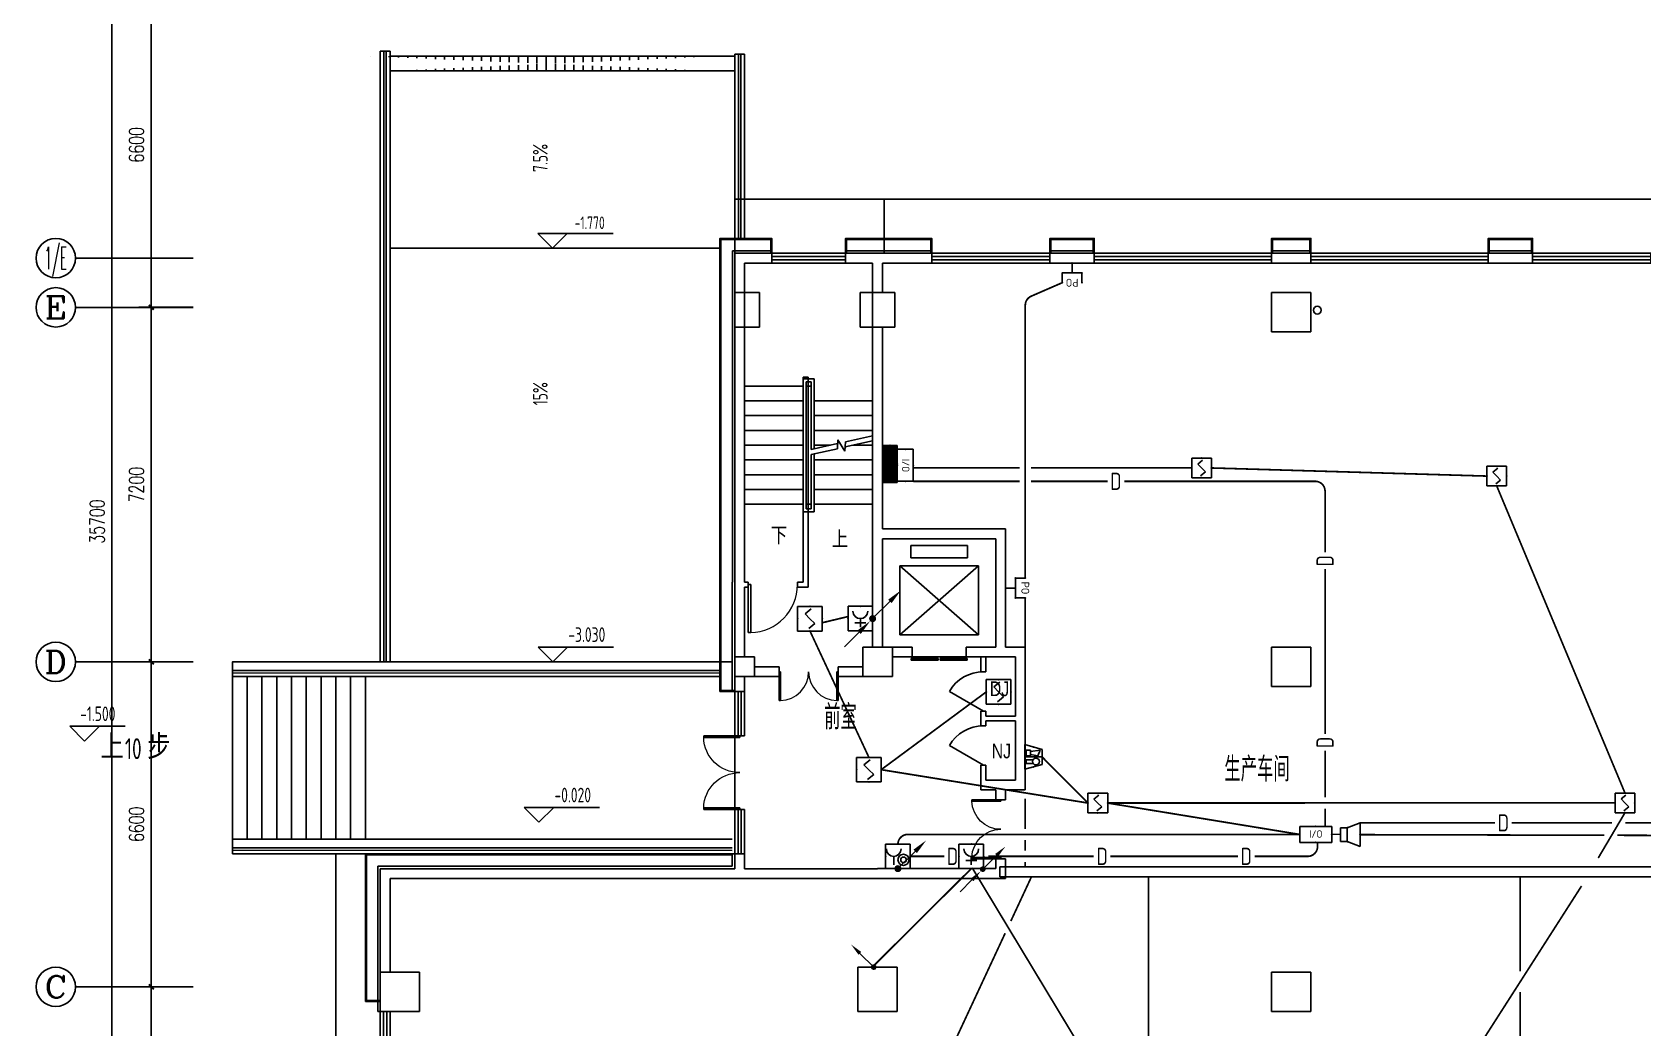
# Model space of a CAD drawing. Extents: x 2166032 to 5302137, y 581493 to 2416206.
# Drawn here: x 2560823 to 2593527, y 1201828 to 1222047 of the extents above; entities that cross this region are included whole.
import ezdxf
from ezdxf.enums import TextEntityAlignment as Align

# ---------------------------------------------------------------- set-up
doc = ezdxf.new("R2010")
doc.units = 0
doc.header["$LTSCALE"] = 1000
doc.header["$MEASUREMENT"] = 0
doc.linetypes.add('CENTER2', pattern=[1.14, 0.75, -0.13, 0.13, -0.13])
for name, color, linetype in [('3T_GLASS', 5, 'Continuous'), ('3T_WOOD', 21, 'Continuous'), ('AXIS', 3, 'Continuous'), ('AXIS_TEXT', 7, 'Continuous'), ('CABLETRAY', 4, 'Continuous'), ('COLUMN', 2, 'Continuous'), ('DIM_ELEV', 3, 'Continuous'), ('DIM_SYMB', 3, 'Continuous'), ('EQUIP-消防', 3, 'Continuous'), ('EQUIP-箱柜', 3, 'Continuous'), ('EQUIP-通讯', 3, 'Continuous'), ('LWIRE', 4, 'Continuous'), ('PUB_TEXT', 7, 'Continuous'), ('SIG_TEXT', 7, 'Continuous'), ('STAIR', 8, 'Continuous'), ('SURFACE', 8, 'Continuous'), ('TEL_TEXT', 7, 'Continuous'), ('WALL', 8, 'Continuous'), ('WINDOW', 8, 'Continuous'), ('WIRE-动力', 2, 'Continuous'), ('WIRE-消防', 4, 'Continuous'), ('WIRE-电源', 10, 'Continuous'), ('WIRE-电话', 4, 'CENTER2'), ('WIRE-网络', 6, 'Continuous'), ('屋面', 151, 'Continuous'), ('消防', 7, 'Continuous'), ('石材幕墙', 8, 'Continuous')]:
    doc.layers.add(name, color=color, linetype=linetype)
doc.styles.add('_HZTXT', font='！tssdeng.shx', dxfattribs={"width": 0.8, "bigfont": '！tssdchn.shx'})
doc.styles.add('_TCH_AXIS', font='complex_.ttf')
doc.styles.add('_TCH_DIM', font='tssdeng.shx', dxfattribs={"bigfont": 'tssdchn.shx'})
doc.styles.add('_TCH_LABEL', font='!tssdeng.shx', dxfattribs={"bigfont": '!tssdchn.shx'})
doc.styles.add('_TEL_DIM', font='@tssdeng.shx', dxfattribs={"width": 0.8, "height": 3.5, "bigfont": '!tssdchn.shx'})
doc.styles.add('COMPLEX', font='complex_.ttf')
doc.styles.add('DIM_FONT', font='simplex_.ttf', dxfattribs={"width": 0.7})
doc.styles.get("Standard").update_dxf_attribs({"font": 'tssdeng.shx', "bigfont": 'tssdchn.shx'})
doc.styles.add('TSSD_REIN', font='tssdeng.shx', dxfattribs={"width": 0.7, "bigfont": 'tssdchn.shx'})
doc.dimstyles.new('DIMN', dxfattribs={"dimtxt": 300, "dimasz": 100, "dimexe": 250, "dimexo": 300, "dimgap": 150, "dimtad": 1, "dimdec": 0, "dimzin": 0, "dimdsep": 46, "dimtxsty": 'DIM_FONT', "dimblk": 'ARCHTICK', "dimcen": 0.09, "dimclrt": 7, "dimazin": 2, "dimtfac": 1, "dimtdec": 0, "dimtix": 1, "dimtmove": 2, "dimatfit": 3, "dimldrblk": 'ARCHTICK', "dimfxl": 1, "dimtolj": 1, "dimtzin": 0, "dimarcsym": 0})

# ---------------------------------------------------------------- blocks, each defined once
blk = doc.blocks.new('$equip$00001700')
for p, q in [((-0.5, 0.5), (-0.5, -0.5)), ((0.5, 0.5), (-0.5, 0.5)), ((-0.2, 0.2), (0.05, 0.4)), ((0, 0), (-0.2, 0.2)), ((0, 0), (0.2, -0.2)), ((0.5, -0.5), (0.5, 0.5)), ((-0.5, -0.5), (0.5, -0.5)), ((0.2, -0.2), (-0.05, -0.4))]:
    blk.add_line(p, q)
for p in [(-0.5, 0), (0, 0.5), (0.5, 0), (0, -0.5)]:
    blk.add_point(p)
at = {"flags": 1}
for tag, height, p in [('A', 0.00002, (0, 0)), ('B', 0.4, (0.75, -0.204))]:
    blk.add_attdef(tag, text='', height=height, dxfattribs=at).set_placement(p, align=Align.MIDDLE_CENTER)
blk = doc.blocks.new('$equip$00001711')
for p, q in [((-0.5, 1), (-0.5, 0)), ((0.5, 1), (-0.5, 1)), ((0.5, 0), (0.5, 1)), ((-0.5, 0), (0.5, 0)), ((-0.169, 0.5), (-0.169, 0.15))]:
    blk.add_line(p, q)
for radius in [0.226, 0.113]:
    blk.add_circle((0.227, 0.36), radius)
blk.add_arc((-0.169, 0.8), 0.3, 180, 0)
for p in [(0, 1), (-0.5, 0.5), (0, 0), (0.5, 0.5)]:
    blk.add_point(p)
at = {"flags": 1}
for tag, height, p in [('A', 0.00002, (0, 0)), ('B', 0.4, (0.759, 0.309))]:
    blk.add_attdef(tag, text='', height=height, dxfattribs=at).set_placement(p, align=Align.MIDDLE_CENTER)
blk = doc.blocks.new('$equip$00001712')
for p, q in [((-0.5, 1), (-0.5, 0)), ((0.5, 1), (-0.5, 1)), ((0.5, 0), (0.5, 1)), ((-0.5, 0), (0.5, 0)), ((-0.219, 0.331), (0.222, 0.331)), ((0, 0.5), (0, 0.15))]:
    blk.add_line(p, q)
blk.add_arc((0, 0.8), 0.3, 180, 0)
for p in [(0, 1), (-0.5, 0.5), (0, 0), (0.5, 0.5)]:
    blk.add_point(p)
at = {"flags": 1}
for tag, height, p in [('A', 0.00002, (0, 0)), ('B', 0.4, (0.726, 0.302))]:
    blk.add_attdef(tag, text='', height=height, dxfattribs=at).set_placement(p, align=Align.MIDDLE_CENTER)
blk = doc.blocks.new('$TelecSys$00000081')
for p, q in [((0.104, 0.104), (0.104, 0.104)), ((-1.15, -1.15), (-0.55, -0.55)), ((-0.104, -0.104), (-0.104, -0.104))]:
    blk.add_line(p, q)
at = {"const_width": 0.142}
blk.add_lwpolyline([(0.071, 0, 1), (-0.071, 0, 1)], format="xyb", close=True, dxfattribs=at)
blk.add_solid([(-0.62, -0.48), (-0.48, -0.62), (-0.1, -0.1)])
at = {"width": 0.8, "flags": 9}
blk.add_attdef('A', (0, 0), '', height=0.00002, rotation=180, dxfattribs=at)
blk = doc.blocks.new('$TelecSys$00000079')
for p, q in [((0.7, 0.7), (0, 0)), ((0.104, 0.104), (0.104, 0.104)), ((-0.104, -0.104), (-0.104, -0.104))]:
    blk.add_line(p, q)
at = {"const_width": 0.142}
blk.add_lwpolyline([(-0.071, 0, 1), (0.071, 0, 1)], format="xyb", close=True, dxfattribs=at)
blk.add_solid([(0.63, 0.77), (0.77, 0.63), (1.15, 1.15)])
at = {"width": 0.8, "flags": 9}
blk.add_attdef('A', (0, 0), '', height=0.00002, dxfattribs=at)
blk = doc.blocks.new('$equip$00001943')
for p, q in [((-0.3, 0.35), (-0.5, -0.35)), ((0.3, 0.35), (-0.3, 0.35)), ((-0.22, -0.124), (-0.27, 0.276)), ((-0.27, 0.276), (-0.05, 0.176)), ((-0.05, 0.176), (-0.1, -0.124)), ((0, 0.35), (0, -0.35)), ((0.5, -0.35), (0.3, 0.35)), ((-0.5, -0.35), (0.5, -0.35)), ((-0.27, -0.124), (-0.27, -0.294)), ((-0.05, -0.124), (-0.27, -0.124)), ((-0.27, -0.294), (-0.05, -0.294)), ((-0.05, -0.294), (-0.05, -0.124)), ((0.112, -0.298), (0.112, -0.013)), ((0.262, -0.298), (0.112, -0.298)), ((0.262, -0.013), (0.262, -0.298))]:
    blk.add_line(p, q)
blk.add_circle((0.187, 0.102), 0.139)
for p in [(-0.4, 0), (0, 0.35), (0, -0.35), (0.404, -0.012)]:
    blk.add_point(p)
at = {"layer": 'TEL_TEXT', "style": '_TEL_DIM', "flags": 1}
blk.add_attdef('A', text='', height=0.00002, dxfattribs=at).set_placement((0, 0), align=Align.MIDDLE_CENTER)
blk = doc.blocks.new('*X38')
at = {"color": 0}
for p, q in [((-250, 33), (-83, 200)), ((-250, 68), (-118, 200)), ((-250, 104), (-154, 200)), ((-250, 139), (-189, 200)), ((-250, 174), (-224, 200)), ((-247, 0), (-47, 200)), ((-212, 0), (-12, 200)), ((-177, 0), (23, 200)), ((-141, 0), (59, 200)), ((-106, 0), (94, 200)), ((-71, 0), (129, 200)), ((-35, 0), (165, 200)), ((0, 0), (200, 200)), ((35, 0), (235, 200)), ((71, 0), (250, 179)), ((106, 0), (250, 144)), ((141, 0), (250, 109)), ((177, 0), (250, 73)), ((212, 0), (250, 38)), ((247, 0), (250, 3))]:
    blk.add_line(p, q, dxfattribs=at)
blk = doc.blocks.new('$equip$00001421')
for p, q in [((0.75, 0.6), (-0.75, 0.6)), ((-0.75, 0.6), (-0.75, 0)), ((-0.75, 0), (0.75, 0)), ((0.75, 0), (0.75, 0.6))]:
    blk.add_line(p, q)
at = {"const_width": 0.6}
blk.add_lwpolyline([(-0.75, 0.3), (0.75, 0.3)], dxfattribs=at)
for p in [(-0.75, 0.3), (0, 0.6), (0, 0), (0.75, 0.3)]:
    blk.add_point(p)
at = {"xscale": 0.00300000000061118, "yscale": 0.00300000000061118, "zscale": 0.003}
blk.add_blockref('*X38', (0, 0), dxfattribs=at)
at = {"style": '_TCH_LABEL', "flags": 9}
blk.add_attdef('A', (0, 0), '', height=0.00002, dxfattribs=at)
blk = doc.blocks.new('$equip$00001926')
for p, q in [((0.65, 0.65), (-0.65, 0.65)), ((-0.65, 0.65), (-0.65, 0)), ((-0.65, 0), (0.65, 0)), ((0.65, 0), (0.65, 0.65))]:
    blk.add_line(p, q)
for p in [(-0.65, 0.325), (0, 0.65), (0, 0), (0.65, 0.325)]:
    blk.add_point(p)
at = {"color": 7, "style": '_TEL_DIM'}
blk.add_attdef('$TEXT$', text='', height=0.3, dxfattribs=at).set_placement((0.006, 0.343), align=Align.MIDDLE_CENTER)
at = {"color": 7, "style": '_TEL_DIM', "flags": 1}
blk.add_attdef('A', text='', height=0.00002, dxfattribs=at).set_placement((0, 0), align=Align.MIDDLE_CENTER)
blk = doc.blocks.new('$equip$00001366')
for p, q in [((0, 0.35), (0, -0.35)), ((0, 0.35), (0.35, 0.35)), ((0.35, 0.35), (1, 0.6)), ((0.35, 0.35), (0.35, -0.35)), ((1, 0.6), (1, -0.6)), ((0.35, -0.35), (0, -0.35)), ((1, -0.6), (0.35, -0.35))]:
    blk.add_line(p, q)
for p in [(0, 0), (0.35, 0.35), (1, 0), (0.35, -0.35)]:
    blk.add_point(p)
at = {"flags": 9}
blk.add_attdef('A', (0, 0), '', height=0.00002, dxfattribs=at)
blk = doc.blocks.new('$equip$00001847')
for p, q in [((-0.5, 0.499), (-0.5, 0.999)), ((0.5, 0.999), (0.5, 0.499)), ((0.5, 0.499), (-0.5, 0.499)), ((0, 0.5), (0, 0))]:
    blk.add_line(p, q)
for p in [(-0.5, 0.999), (0.5, 0.999), (-0.5, 0.499), (0, 0), (0.5, 0.499)]:
    blk.add_point(p)
at = {"color": 7, "style": '_TEL_DIM'}
blk.add_attdef('$TEXT$', text='', height=0.4, dxfattribs=at).set_placement((0, 0.999), align=Align.MIDDLE_CENTER)
at = {"color": 7, "style": '_TEL_DIM', "flags": 1}
blk.add_attdef('A', text='', height=0.00002, dxfattribs=at).set_placement((0, 0), align=Align.MIDDLE_CENTER)
blk = doc.blocks.new('_ArchTick')
at = {"color": 0, "linetype": 'ByBlock', "const_width": 0.4}
blk.add_lwpolyline([(-0.5, -0.5), (0.5, 0.5)], dxfattribs=at)
blk = doc.blocks.new('*D2759')
at = {"layer": 'AXIS', "color": 0, "lineweight": -2}
for p, q in [((2564089, 1202660), (2562991, 1202660)), ((2563241, 1194360), (2563241, 1202660)), ((2564089, 1194360), (2562991, 1194360))]:
    blk.add_line(p, q, dxfattribs=at)
at = {"layer": 'Defpoints', "color": 0}
for p in [(2563241, 1202660), (2564389, 1202660), (2564389, 1194360)]:
    blk.add_point(p, dxfattribs=at)
at = {"layer": 'AXIS', "color": 0, "lineweight": -2, "xscale": 100, "yscale": 100, "zscale": 100}
for p, rotation in [((2563241, 1202660), 90), ((2563241, 1194360), 270)]:
    blk.add_blockref('_ArchTick', p, dxfattribs=dict(at, rotation=rotation))
at = {"layer": 'AXIS', "color": 7, "insert": (2562940, 1198510), "char_height": 300, "attachment_point": 5, "rotation": 90, "style": 'DIM_FONT'}
blk.add_mtext('\\A1;8300', dxfattribs=at)
blk = doc.blocks.new('*D2760')
at = {"layer": 'AXIS', "color": 0, "lineweight": -2}
for p, q in [((2564089, 1209260), (2562991, 1209260)), ((2563241, 1202660), (2563241, 1209260)), ((2564089, 1202660), (2562991, 1202660))]:
    blk.add_line(p, q, dxfattribs=at)
at = {"layer": 'Defpoints', "color": 0}
for p in [(2563241, 1209260), (2564389, 1209260), (2564389, 1202660)]:
    blk.add_point(p, dxfattribs=at)
at = {"layer": 'AXIS', "color": 0, "lineweight": -2, "xscale": 100, "yscale": 100, "zscale": 100}
for p, rotation in [((2563241, 1209260), 90), ((2563241, 1202660), 270)]:
    blk.add_blockref('_ArchTick', p, dxfattribs=dict(at, rotation=rotation))
at = {"layer": 'AXIS', "color": 7, "insert": (2562940, 1205960), "char_height": 300, "attachment_point": 5, "rotation": 90, "style": 'DIM_FONT'}
blk.add_mtext('\\A1;6600', dxfattribs=at)
blk = doc.blocks.new('*D2761')
at = {"layer": 'AXIS', "color": 0, "lineweight": -2}
for p, q in [((2564089, 1216460), (2562991, 1216460)), ((2563241, 1209260), (2563241, 1216460)), ((2564089, 1209260), (2562991, 1209260))]:
    blk.add_line(p, q, dxfattribs=at)
at = {"layer": 'Defpoints', "color": 0}
for p in [(2563241, 1216460), (2564389, 1216460), (2564389, 1209260)]:
    blk.add_point(p, dxfattribs=at)
at = {"layer": 'AXIS', "color": 0, "lineweight": -2, "xscale": 100, "yscale": 100, "zscale": 100}
for p, rotation in [((2563241, 1216460), 90), ((2563241, 1209260), 270)]:
    blk.add_blockref('_ArchTick', p, dxfattribs=dict(at, rotation=rotation))
at = {"layer": 'AXIS', "color": 7, "insert": (2562940, 1212860), "char_height": 300, "attachment_point": 5, "rotation": 90, "style": 'DIM_FONT'}
blk.add_mtext('\\A1;7200', dxfattribs=at)
blk = doc.blocks.new('*D2762')
at = {"layer": 'AXIS', "color": 0, "lineweight": -2}
for p, q in [((2564089, 1223060), (2562991, 1223060)), ((2563241, 1216460), (2563241, 1223060)), ((2564089, 1216460), (2562991, 1216460))]:
    blk.add_line(p, q, dxfattribs=at)
at = {"layer": 'Defpoints', "color": 0}
for p in [(2563241, 1223060), (2564389, 1223060), (2564389, 1216460)]:
    blk.add_point(p, dxfattribs=at)
at = {"layer": 'AXIS', "color": 0, "lineweight": -2, "xscale": 100, "yscale": 100, "zscale": 100}
for p, rotation in [((2563241, 1223060), 90), ((2563241, 1216460), 270)]:
    blk.add_blockref('_ArchTick', p, dxfattribs=dict(at, rotation=rotation))
at = {"layer": 'AXIS', "color": 7, "insert": (2562940, 1219760), "char_height": 300, "attachment_point": 5, "rotation": 90, "style": 'DIM_FONT'}
blk.add_mtext('\\A1;6600', dxfattribs=at)
blk = doc.blocks.new('*D2765')
at = {"layer": 'AXIS', "color": 0, "lineweight": -2}
for p, q in [((2563789, 1229959), (2562191, 1229959)), ((2562441, 1194260), (2562441, 1229959)), ((2563789, 1194260), (2562191, 1194260))]:
    blk.add_line(p, q, dxfattribs=at)
at = {"layer": 'Defpoints', "color": 0}
for p in [(2562441, 1229959), (2564089, 1229959), (2564089, 1194260)]:
    blk.add_point(p, dxfattribs=at)
at = {"layer": 'AXIS', "color": 0, "lineweight": -2, "xscale": 100, "yscale": 100, "zscale": 100}
for p, rotation in [((2562441, 1229959), 90), ((2562441, 1194260), 270)]:
    blk.add_blockref('_ArchTick', p, dxfattribs=dict(at, rotation=rotation))
at = {"layer": 'AXIS', "color": 7, "insert": (2562140, 1212109), "char_height": 300, "attachment_point": 5, "rotation": 90, "style": 'DIM_FONT'}
blk.add_mtext('\\A1;35700', dxfattribs=at)
blk = doc.blocks.new('$TCHSYS$LDOR22D')
for p, q in [((-0.517, 0.833), (-0.017, 0.833)), ((-0.517, 0.833), (-0.517, 0.667)), ((-0.517, 0.667), (-0.017, 0.667)), ((-0.017, 0.833), (-0.017, 0.667)), ((0.017, 0.833), (0.017, 0.667)), ((0.017, 0.833), (0.517, 0.833)), ((0.017, 0.667), (0.517, 0.667)), ((0.517, 0.833), (0.517, 0.667)), ((-0.5, 0.5), (0.5, 0.5))]:
    blk.add_line(p, q)
blk = doc.blocks.new('$DorLib2D$00000001')
for p, q in [((0.45, 0.975), (0.5, 0.975)), ((0.45, 0), (0.45, 0.975)), ((0.5, 0), (0.5, 0.975)), ((0.5, 0), (0.45, 0))]:
    blk.add_line(p, q)
at = {"lineweight": 13}
blk.add_arc((0.475, 0), 0.975, 91.4693, 180, dxfattribs=at)
blk = doc.blocks.new('$TCHSYS$WIN2D')
for p, q in [((-0.5, 0.5), (0.5, 0.5)), ((-0.5, 0.5), (-0.5, -0.5)), ((0.5, 0.5), (0.5, -0.5)), ((0.5, 0.1667), (-0.5, 0.1667)), ((0.5, -0.1667), (-0.5, -0.1667)), ((-0.5, -0.5), (0.5, -0.5))]:
    blk.add_line(p, q)
blk = doc.blocks.new('$DorLib2D$00000002')
for p, q in [((-0.5, 0), (-0.5, 0.4875)), ((-0.475, 0.4875), (-0.5, 0.4875)), ((-0.475, 0), (-0.475, 0.4875)), ((0.475, 0), (0.475, 0.4875)), ((0.475, 0.4875), (0.5, 0.4875)), ((0.5, 0), (0.5, 0.4875)), ((-0.5, 0), (-0.475, 0)), ((0.5, 0), (0.475, 0))]:
    blk.add_line(p, q)
at = {"lineweight": 13}
for centre, start, end in [((-0.4875, 0), 0, 88.53072), ((0.4875, 0), 91.46928, 180)]:
    blk.add_arc(centre, 0.4875, start, end, dxfattribs=at)
blk = doc.blocks.new('_AXISO')
blk.add_circle((0, 0), 0.5)
at = {"layer": 'AXIS_TEXT', "style": 'COMPLEX', "width": 1.171875}
blk.add_attdef('A', text='', height=0.56, dxfattribs=at).set_placement((-0.25, -0.28), (0.25, -0.28), align=Align.FIT)
blk = doc.blocks.new('$DorLib2D$00000214')
at = {"color": 0}
blk.add_line((0.5, 0), (0, 0.866), dxfattribs=at)
blk.add_arc((0.5, 0), 1, 120, 180, dxfattribs=at)

msp = doc.modelspace()

# ---------------------------------------------------------------- hatches: boundary and pattern name
at = {"layer": '消防'}
h = msp.add_hatch(dxfattribs=at)
h.set_pattern_fill('ACAD_ISO02W100', color=8, scale=500, angle=-90, style=0)
h.set_pattern_definition([(270, (2504885.57, 2050177.08), (187.5, -3e-14), [450, -112.5])])
edge = h.paths.add_edge_path()
edge.add_line((2574690.3, 1221259.6), (2568090.3, 1221259.6))
edge.add_line((2574690.3, 1221559.6), (2567690.3, 1221559.6))

# ---------------------------------------------------------------- linework, layer by layer
for points in [[(2567888.9, 1209259.6), (2567888.9, 1221659.6), (2568088.9, 1221659.6)], [(2568088.9, 1209259.6), (2568088.9, 1221659.6)], [(2575088.9, 1217859.6), (2575088.9, 1221603.3)], [(2575288.9, 1221603.3), (2575088.9, 1221603.3)], [(2575288.9, 1217859.6), (2575288.9, 1221603.3)]]:
    msp.add_lwpolyline(points)
msp.add_circle((2604640.5, 1020101.3), 438608.5)
at = {"layer": '3T_GLASS'}
for points in [[(2567963.9, 1221659.6), (2567963.9, 1209259.6)], [(2568013.9, 1221659.6), (2568013.9, 1209259.6)], [(2575163.9, 1221603.3), (2575163.9, 1217859.6)], [(2575213.9, 1221603.3), (2575213.9, 1217859.6)], [(2564888.9, 1209084.6), (2574788.9, 1209081.3)], [(2564888.9, 1209034.6), (2574788.9, 1209031.3)], [(2564888.9, 1205484.6), (2575038.9, 1205481.1)], [(2564888.9, 1205434.6), (2575038.9, 1205431.1)]]:
    msp.add_lwpolyline(points, dxfattribs=at)
at = {"layer": '3T_WOOD'}
msp.add_line((2566988.9, 1205359.6), (2566988.9, 1194259.6), dxfattribs=at)
msp.add_lwpolyline([(2610238.9, 1218659.6), (2575288.9, 1218659.6)], dxfattribs=at)
at = {"layer": 'AXIS'}
for p, q in [((2564089.2, 1217459.6), (2561701.6, 1217459.6)), ((2564089.2, 1216459.6), (2561701.6, 1216459.6)), ((2564089.2, 1209259.6), (2561701.6, 1209259.6)), ((2564089.2, 1202659.6), (2561701.6, 1202659.6))]:
    msp.add_line(p, q, dxfattribs=at)
at = {"layer": 'CABLETRAY'}
for p, q in [((2580469.2, 1204895.3), (2580469.2, 1205095.3)), ((2580469.2, 1205095.3), (2617874.4, 1205095.3)), ((2617874.4, 1204895.3), (2580469.2, 1204895.3))]:
    msp.add_line(p, q, dxfattribs=at)
at = {"layer": 'COLUMN'}
for p, q in [((2575588.9, 1216759.6), (2575088.9, 1216759.6)), ((2575088.9, 1216759.6), (2575088.9, 1216059.6)), ((2575588.9, 1216059.6), (2575588.9, 1216759.6)), ((2578337.3, 1216759.6), (2577637.3, 1216759.6)), ((2577637.3, 1216759.6), (2577637.3, 1216059.6)), ((2578337.3, 1216059.6), (2578337.3, 1216759.6)), ((2586787.3, 1216759.6), (2585987.3, 1216759.6)), ((2585987.3, 1216759.6), (2585987.3, 1215959.6)), ((2586787.3, 1215959.6), (2586787.3, 1216759.6)), ((2575088.9, 1216059.6), (2575588.9, 1216059.6)), ((2577637.3, 1216059.6), (2578337.3, 1216059.6)), ((2585987.3, 1215959.6), (2586787.3, 1215959.6)), ((2578288.9, 1209559.6), (2577688.9, 1209559.6)), ((2577688.9, 1209559.6), (2577688.9, 1208959.6)), ((2578288.9, 1208959.6), (2578288.9, 1209559.6)), ((2586788.9, 1209559.6), (2585988.9, 1209559.6)), ((2585988.9, 1209559.6), (2585988.9, 1208759.6)), ((2586788.9, 1208759.6), (2586788.9, 1209559.6)), ((2575488.9, 1209359.6), (2575088.9, 1209359.6)), ((2575088.9, 1209359.6), (2575088.9, 1208959.6)), ((2575488.9, 1208959.6), (2575488.9, 1209359.6)), ((2575088.9, 1208959.6), (2575488.9, 1208959.6)), ((2577688.9, 1208959.6), (2578288.9, 1208959.6)), ((2585988.9, 1208759.6), (2586788.9, 1208759.6)), ((2568688.9, 1202959.6), (2567888.9, 1202959.6)), ((2567888.9, 1202959.6), (2567888.9, 1202159.6)), ((2568688.9, 1202159.6), (2568688.9, 1202959.6)), ((2578388.9, 1203059.6), (2577588.9, 1203059.6)), ((2577588.9, 1203059.6), (2577588.9, 1202159.6)), ((2578388.9, 1202159.6), (2578388.9, 1203059.6)), ((2586788.9, 1202959.6), (2585988.9, 1202959.6)), ((2585988.9, 1202959.6), (2585988.9, 1202159.6)), ((2586788.9, 1202159.6), (2586788.9, 1202959.6)), ((2567888.9, 1202159.6), (2568688.9, 1202159.6)), ((2577588.9, 1202159.6), (2578388.9, 1202159.6)), ((2585988.9, 1202159.6), (2586788.9, 1202159.6))]:
    msp.add_line(p, q, dxfattribs=at)
at = {"layer": 'DIM_ELEV'}
for p, q in [((2571388.9, 1217659.6), (2571088.9, 1217959.6)), ((2571088.9, 1217959.6), (2572622.2, 1217959.6)), ((2571388.9, 1217659.6), (2571688.9, 1217959.6)), ((2571393.9, 1209259.6), (2571093.9, 1209559.6)), ((2571093.9, 1209559.6), (2572627.3, 1209559.6)), ((2571393.9, 1209259.6), (2571693.9, 1209559.6)), ((2561886.3, 1207651.4), (2561586.3, 1207951.4)), ((2561586.3, 1207951.4), (2562707.9, 1207951.4)), ((2561886.3, 1207651.4), (2562186.3, 1207951.4)), ((2571112, 1206001.7), (2570812, 1206301.7)), ((2570812, 1206301.7), (2572345.4, 1206301.7)), ((2571112, 1206001.7), (2571412, 1206301.7))]:
    msp.add_line(p, q, dxfattribs=at)
at = {"layer": 'DIM_SYMB'}
for points in [[(2571388.9, 1221259.6, 0, 0, 0), (2571388.9, 1217959.6, 80, 0, 0), (2571388.9, 1217659.6, 0, 0, 0)], [(2571388.9, 1217659.6, 0, 0, 0), (2571388.9, 1209459.6, 80, 0, 0), (2571388.9, 1209159.6, 0, 0, 0)], [(2575963.9, 1212099.1, 0, 0, 0), (2575963.9, 1215817.6, 0, 0, 0), (2577213.9, 1215817.6, 0, 0, 0), (2577213.9, 1214484.8, 80, 0, 0), (2577213.9, 1214184.8, 0, 0, 0)], [(2577213.9, 1212022.8, 0, 0, 0), (2577213.9, 1212914.2, 80, 0, 0), (2577213.9, 1213214.2, 0, 0, 0)], [(2562510.5, 1207063.6, 0, 0, 0), (2565586.7, 1207063.6, 80, 0, 0), (2565886.7, 1207063.6, 0, 0, 0)], [(2574614.3, 1207065.6, 0, 0, 0), (2573531.7, 1207065.6, 80, 0, 0), (2573231.7, 1207065.6, 0, 0, 0)]]:
    msp.add_lwpolyline(points, format="xyseb", dxfattribs=at)
at = {"layer": 'STAIR', "color": 8}
msp.add_line((2568088.9, 1221259.6), (2575088.9, 1221259.6), dxfattribs=at)
at = {"layer": 'STAIR'}
for p, q in [((2568088.9, 1217659.6), (2574788.9, 1217659.6)), ((2577888.9, 1217359.6), (2575288.9, 1217359.6)), ((2575288.9, 1217359.6), (2575288.9, 1214859.6)), ((2577888.9, 1214559.6), (2577888.9, 1217359.6)), ((2576698.9, 1215009.6), (2576478.9, 1215009.6)), ((2576478.9, 1215009.6), (2576478.9, 1212309.6)), ((2576638.9, 1214949.6), (2576538.9, 1214949.6)), ((2576538.9, 1214949.6), (2576538.9, 1212369.6)), ((2576638.9, 1213570.2), (2576638.9, 1214949.6)), ((2576698.9, 1213583.7), (2576698.9, 1215009.6)), ((2575288.9, 1214859.6), (2575288.9, 1212459.6)), ((2576478.9, 1214859.6), (2575288.9, 1214859.6)), ((2575288.9, 1214859.6), (2576478.9, 1214859.6)), ((2576538.9, 1214859.6), (2576538.9, 1212459.6)), ((2576538.9, 1214859.6), (2576638.9, 1214859.6)), ((2576638.9, 1214859.6), (2576638.9, 1214559.6)), ((2576478.9, 1214559.6), (2575288.9, 1214559.6)), ((2576638.9, 1213570.2), (2576638.9, 1214559.6)), ((2576698.9, 1214559.6), (2577888.9, 1214559.6)), ((2576698.9, 1214559.6), (2577888.9, 1214559.6)), ((2577888.9, 1213851.6), (2577888.9, 1214559.6)), ((2576478.9, 1214259.6), (2575288.9, 1214259.6)), ((2576698.9, 1214259.6), (2577888.9, 1214259.6)), ((2576478.9, 1213959.6), (2575288.9, 1213959.6)), ((2576478.9, 1213659.6), (2575288.9, 1213659.6)), ((2576638.9, 1213570.2), (2577178.3, 1213691.6)), ((2576698.9, 1213959.6), (2577888.9, 1213959.6)), ((2576698.9, 1213659.6), (2577036.2, 1213659.6)), ((2577174.2, 1213588.2), (2577181.4, 1213766.5)), ((2577181.4, 1213766.5), (2577326.6, 1213540.1)), ((2577326.6, 1213540.1), (2577334.2, 1213726.7)), ((2577330, 1213623.3), (2577888.9, 1213749.1)), ((2577334.2, 1213726.7), (2577888.9, 1213851.6)), ((2577491.6, 1213659.6), (2577888.9, 1213659.6)), ((2577888.9, 1212459.6), (2577888.9, 1213749.1)), ((2576478.9, 1213359.6), (2575288.9, 1213359.6)), ((2576638.9, 1213467.7), (2577174.2, 1213588.2)), ((2576638.9, 1212459.6), (2576638.9, 1213467.7)), ((2576638.9, 1212369.6), (2576638.9, 1213467.7)), ((2576698.9, 1212309.6), (2576698.9, 1213481.2)), ((2576698.9, 1213359.6), (2577888.9, 1213359.6)), ((2576478.9, 1213059.6), (2575288.9, 1213059.6)), ((2576698.9, 1213059.6), (2577888.9, 1213059.6)), ((2576478.9, 1212759.6), (2575288.9, 1212759.6)), ((2576698.9, 1212759.6), (2577888.9, 1212759.6)), ((2576478.9, 1212459.6), (2575288.9, 1212459.6)), ((2576638.9, 1212459.6), (2576538.9, 1212459.6)), ((2576538.9, 1212369.6), (2576638.9, 1212369.6)), ((2576698.9, 1212459.6), (2577888.9, 1212459.6)), ((2576478.9, 1212309.6), (2576698.9, 1212309.6)), ((2578663.9, 1211374.4), (2578663.9, 1211624.4)), ((2578663.9, 1211624.4), (2579813.9, 1211624.4)), ((2579813.9, 1211374.4), (2578663.9, 1211374.4)), ((2579813.9, 1211624.4), (2579813.9, 1211374.4)), ((2578438.9, 1209809.6), (2578438.9, 1211209.6)), ((2578438.9, 1211209.6), (2580038.9, 1211209.6)), ((2580038.9, 1211209.6), (2578438.9, 1209809.6)), ((2580038.9, 1209809.6), (2578438.9, 1211209.6)), ((2580038.9, 1211209.6), (2580038.9, 1209809.6)), ((2580038.9, 1209809.6), (2578438.9, 1209809.6)), ((2574788.9, 1208959.6), (2564888.9, 1208959.6)), ((2564888.9, 1208959.6), (2564888.9, 1205359.6)), ((2565188.9, 1205659.6), (2565188.9, 1208959.6)), ((2565488.9, 1205659.6), (2565488.9, 1208959.6)), ((2565788.9, 1205659.6), (2565788.9, 1208959.6)), ((2566088.9, 1205659.6), (2566088.9, 1208959.6)), ((2566388.9, 1205659.6), (2566388.9, 1208959.6)), ((2566688.9, 1205659.6), (2566688.9, 1208959.6)), ((2566988.9, 1205659.6), (2566988.9, 1208959.6)), ((2567288.9, 1205659.6), (2567288.9, 1208959.6)), ((2567588.9, 1205659.6), (2567588.9, 1208959.6)), ((2564888.9, 1205659.6), (2575038.9, 1205659.6)), ((2564888.9, 1205359.6), (2575038.9, 1205359.6))]:
    msp.add_line(p, q, dxfattribs=at)
for points in [[(2575088.9, 1217559.6), (2575088.9, 1218659.6), (2578123.3, 1218659.6), (2578123.3, 1217559.6)], [(2564888.9, 1208959.6), (2564888.9, 1209259.6), (2575043.9, 1209259.6)]]:
    msp.add_lwpolyline(points, dxfattribs=at)
at = {"layer": 'SURFACE'}
for p, q in [((2575043.9, 1217609.6), (2575838.9, 1217609.6)), ((2575043.9, 1216559.6), (2575043.9, 1217609.6)), ((2575838.9, 1217609.6), (2575838.9, 1217559.6)), ((2577338.9, 1217609.6), (2577338.9, 1217559.6)), ((2577338.9, 1217609.6), (2577988.9, 1217609.6)), ((2577988.9, 1217609.6), (2577938.9, 1217609.6)), ((2577938.9, 1217609.6), (2577938.9, 1217609.6)), ((2577988.9, 1217609.6), (2579088.9, 1217609.6)), ((2579088.9, 1217609.6), (2579088.9, 1217559.6)), ((2581488.9, 1217609.6), (2581488.9, 1217559.6)), ((2581488.9, 1217609.6), (2582388.9, 1217609.6)), ((2582388.9, 1217609.6), (2582388.9, 1217559.6)), ((2585988.9, 1217609.6), (2585988.9, 1217559.6)), ((2585988.9, 1217609.6), (2586788.9, 1217609.6)), ((2586788.9, 1217609.6), (2586788.9, 1217559.6)), ((2590388.9, 1217609.6), (2590388.9, 1217559.6)), ((2590388.9, 1217609.6), (2591288.9, 1217609.6)), ((2591288.9, 1217609.6), (2591288.9, 1217559.6)), ((2575043.9, 1210879.6), (2575043.9, 1216559.6)), ((2575038.9, 1210829.6), (2575038.9, 1210879.6)), ((2575043.9, 1210879.6), (2575038.9, 1210879.6)), ((2575038.9, 1209059.6), (2575038.9, 1210829.6)), ((2575038.9, 1208659.6), (2575038.9, 1209259.6)), ((2575038.9, 1208659.6), (2575088.9, 1208659.6)), ((2575038.9, 1205359.6), (2575088.9, 1205359.6)), ((2575038.9, 1205109.6), (2575038.9, 1205359.6)), ((2567838.9, 1205109.6), (2575038.9, 1205109.6)), ((2567838.9, 1202559.6), (2567838.9, 1205109.6)), ((2567838.9, 1202159.6), (2567838.9, 1202559.6)), ((2567838.9, 1202159.6), (2567888.9, 1202159.6))]:
    msp.add_line(p, q, dxfattribs=at)
at = {"layer": 'WALL'}
for p, q in [((2575838.9, 1217559.6), (2575088.9, 1217559.6)), ((2575088.9, 1216759.6), (2575088.9, 1217559.6)), ((2575838.9, 1217359.6), (2575838.9, 1217559.6)), ((2577988.9, 1217559.6), (2577338.9, 1217559.6)), ((2577338.9, 1217559.6), (2577338.9, 1217359.6)), ((2579088.9, 1217559.6), (2577988.9, 1217559.6)), ((2579088.9, 1217359.6), (2579088.9, 1217559.6)), ((2582388.9, 1217559.6), (2581488.9, 1217559.6)), ((2581488.9, 1217559.6), (2581488.9, 1217359.6)), ((2582388.9, 1217359.6), (2582388.9, 1217559.6)), ((2586788.9, 1217559.6), (2585988.9, 1217559.6)), ((2585988.9, 1217559.6), (2585988.9, 1217359.6)), ((2586788.9, 1217359.6), (2586788.9, 1217559.6)), ((2591288.9, 1217559.6), (2590388.9, 1217559.6)), ((2590388.9, 1217559.6), (2590388.9, 1217359.6)), ((2591288.9, 1217359.6), (2591288.9, 1217559.6)), ((2575288.9, 1217359.6), (2575838.9, 1217359.6)), ((2575288.9, 1216759.6), (2575288.9, 1217359.6)), ((2577338.9, 1217359.6), (2577888.9, 1217359.6)), ((2577888.9, 1216759.6), (2577888.9, 1217359.6)), ((2578088.9, 1217359.6), (2579088.9, 1217359.6)), ((2578088.9, 1216759.6), (2578088.9, 1217359.6)), ((2581488.9, 1217359.6), (2582388.9, 1217359.6)), ((2585988.9, 1217359.6), (2586788.9, 1217359.6)), ((2590388.9, 1217359.6), (2591288.9, 1217359.6)), ((2575088.9, 1210829.6), (2575088.9, 1216059.6)), ((2575288.9, 1210879.6), (2575288.9, 1216059.6)), ((2577888.9, 1211859.5), (2577888.9, 1216059.6)), ((2578088.9, 1211959.5), (2578088.9, 1216059.6)), ((2576478.9, 1210879.6), (2576478.9, 1215039.6)), ((2576478.9, 1215039.6), (2576578.9, 1215039.6)), ((2576578.9, 1210779.6), (2576578.9, 1215039.6)), ((2577888.9, 1209559.6), (2577888.9, 1211859.5)), ((2578088.9, 1211959.5), (2580588.9, 1211959.5)), ((2578088.9, 1211759.5), (2580388.9, 1211759.5)), ((2578088.9, 1209559.6), (2578088.9, 1211759.5)), ((2580388.9, 1209559.6), (2580388.9, 1211759.5)), ((2580588.9, 1209559.6), (2580588.9, 1211959.5)), ((2575088.9, 1209359.6), (2575088.9, 1210829.6)), ((2575363.9, 1210879.6), (2575288.9, 1210879.6)), ((2575288.9, 1210779.6), (2575363.9, 1210779.6)), ((2575288.9, 1209359.6), (2575288.9, 1210779.6)), ((2575363.9, 1210779.6), (2575363.9, 1210879.6)), ((2576478.9, 1210879.6), (2576363.9, 1210879.6)), ((2576363.9, 1210879.6), (2576363.9, 1210779.6)), ((2576363.9, 1210779.6), (2576578.9, 1210779.6)), ((2578688.9, 1209559.6), (2578288.9, 1209559.6)), ((2578688.9, 1209359.6), (2578688.9, 1209559.6)), ((2580388.9, 1209559.6), (2579788.9, 1209559.6)), ((2579788.9, 1209559.6), (2579788.9, 1209359.6)), ((2580588.9, 1209559.6), (2580988.9, 1209559.6)), ((2580988.9, 1209559.6), (2580988.9, 1208109.6)), ((2575988.9, 1209159.6), (2575488.9, 1209159.6)), ((2575988.9, 1208959.6), (2575988.9, 1209159.6)), ((2577688.9, 1209159.6), (2577188.9, 1209159.6)), ((2577188.9, 1209159.6), (2577188.9, 1208959.6)), ((2578288.9, 1209359.6), (2578688.9, 1209359.6)), ((2579788.9, 1209359.6), (2580488.9, 1209359.6)), ((2580088.9, 1209359.6), (2580088.9, 1209059.6)), ((2580188.9, 1209359.6), (2580088.9, 1209359.6)), ((2580088.9, 1209059.6), (2580188.9, 1209059.6)), ((2580188.9, 1209059.6), (2580188.9, 1209359.6)), ((2580488.9, 1209359.6), (2580788.9, 1209359.6)), ((2580788.9, 1209359.6), (2580788.9, 1208159.6)), ((2575088.9, 1208959.6), (2575088.9, 1208659.6)), ((2575288.9, 1208659.6), (2575288.9, 1208959.6)), ((2575488.9, 1208959.6), (2575988.9, 1208959.6)), ((2577188.9, 1208959.6), (2577688.9, 1208959.6)), ((2575088.9, 1208659.6), (2575288.9, 1208659.6)), ((2580188.9, 1208259.6), (2580088.9, 1208259.6)), ((2580088.9, 1208259.6), (2580088.9, 1208109.6)), ((2580088.9, 1208109.6), (2580088.9, 1207959.6)), ((2580188.9, 1208159.6), (2580188.9, 1208259.6)), ((2580188.9, 1208159.6), (2580788.9, 1208159.6)), ((2580988.9, 1208109.6), (2580988.9, 1206659.6)), ((2580088.9, 1207959.6), (2580188.9, 1207959.6)), ((2580188.9, 1207959.6), (2580188.9, 1208059.6)), ((2580188.9, 1208059.6), (2580788.9, 1208059.6)), ((2580788.9, 1208059.6), (2580788.9, 1206859.6)), ((2580188.9, 1207159.6), (2580088.9, 1207159.6)), ((2580088.9, 1207159.6), (2580088.9, 1206659.6)), ((2580188.9, 1206859.6), (2580188.9, 1207159.6)), ((2580488.9, 1206859.6), (2580188.9, 1206859.6)), ((2580788.9, 1206859.6), (2580488.9, 1206859.6)), ((2580388.9, 1206659.6), (2580088.9, 1206659.6)), ((2580388.9, 1206659.6), (2580388.9, 1206459.6)), ((2580388.9, 1206459.6), (2580588.9, 1206459.6)), ((2580988.9, 1206659.6), (2580588.9, 1206659.6)), ((2580588.9, 1206459.6), (2580588.9, 1206659.6)), ((2575288.9, 1205359.6), (2575088.9, 1205359.6)), ((2575088.9, 1205359.6), (2575088.9, 1205059.6)), ((2575288.9, 1205059.6), (2575288.9, 1205359.6)), ((2580588.9, 1205259.6), (2580388.9, 1205259.6)), ((2580388.9, 1205259.6), (2580388.9, 1205059.9)), ((2580588.9, 1204859.6), (2580588.9, 1205259.6)), ((2567888.9, 1205059.6), (2575088.9, 1205059.6)), ((2567888.9, 1202959.6), (2567888.9, 1205059.6)), ((2568088.9, 1204859.6), (2575188.9, 1204859.6)), ((2568088.9, 1202959.6), (2568088.9, 1204859.6)), ((2575188.9, 1204859.6), (2575188.9, 1204859.6)), ((2575188.9, 1204859.6), (2577988.9, 1204859.6)), ((2575288.9, 1205059.6), (2577988.9, 1205059.6)), ((2580388.9, 1205059.9), (2577988.9, 1205059.8)), ((2580588.9, 1204859.6), (2577988.9, 1204859.6))]:
    msp.add_line(p, q, dxfattribs=at)
at = {"layer": 'WINDOW'}
msp.add_line((2575088.9, 1206259.6), (2575088.9, 1207759.6), dxfattribs=at)
at = {"layer": 'WIRE-动力', "color": 1, "linetype": 'Continuous', "const_width": 25}
msp.add_lwpolyline([(2587209.9, 1205755.3), (2587385.7, 1205755.3)], dxfattribs=at)
at = {"layer": 'WIRE-消防', "linetype": 'Continuous', "const_width": 35}
for points in [[(2580876, 1213197.7), (2578713.9, 1213197.7)], [(2584369.3, 1213197.7), (2581101, 1213197.7)], [(2584769.3, 1213197.7), (2590361.1, 1213032.6)], [(2590561.1, 1212832.6), (2593165.4, 1206595.6)], [(2576866, 1210054.6), (2577388.9, 1210179.4)], [(2576616, 1209886), (2577812.5, 1207320)], [(2578062.5, 1207070), (2580197, 1208650)], [(2581329.3, 1207328.3), (2582261.2, 1206392.7)], [(2578062.5, 1207070), (2582261.2, 1206392.7)], [(2582661.2, 1206392.7), (2592965.4, 1206395.6)], [(2586559.9, 1205754.7), (2582661.2, 1206392.7)], [(2592622, 1205275.9), (2593165.4, 1206195.6)], [(2577910.2, 1203088.1), (2579891.3, 1205059.9)], [(2579909.5, 1205078), (2582080.5, 1201478.7)], [(2590216.1, 1201478.7), (2592283.6, 1204707.8)]]:
    msp.add_lwpolyline(points, dxfattribs=at)
at = {"layer": 'WIRE-电源', "linetype": 'Continuous', "const_width": 35}
for points in [[(2578713.9, 1212926.5), (2580876, 1212926.5)], [(2581101, 1212926.5), (2582659.5, 1212926.5)], [(2587075.2, 1211143.3), (2587075.2, 1207792.4)], [(2587075.2, 1207455), (2587075.2, 1206506.5)], [(2587075.2, 1205917.2), (2587075.2, 1206281.5)], [(2587785.7, 1205990.3), (2590525.8, 1205990.3)], [(2590863.3, 1205990.3), (2592904.3, 1205990.3)], [(2593169.7, 1205990.3), (2596369.5, 1205990.3)], [(2579341.3, 1205309.8), (2578651.6, 1205309.8)], [(2582379.9, 1205309.8), (2580237, 1205309.8)], [(2585306.1, 1205309.8), (2582717.3, 1205309.8)]]:
    msp.add_lwpolyline(points, dxfattribs=at)
for points in [[(2582996.9, 1212926.5), (2586875.2, 1212926.5, -0.4142136), (2587075.2, 1212726.5), (2587075.2, 1211480.7)], [(2586923, 1205592.2), (2586923, 1205509.8, -0.4142136), (2586723, 1205309.8), (2585643.6, 1205309.8)]]:
    msp.add_lwpolyline(points, format="xyb", dxfattribs=at)
at = {"layer": 'WIRE-电话', "linetype": 'CENTER2', "const_width": 35}
msp.add_lwpolyline([(2586559.9, 1205754.7), (2578601.6, 1205754.7, 0.4142136), (2578401.6, 1205554.7), (2578401.6, 1205559.8)], format="xyb", dxfattribs=at)
for points in [[(2587785.7, 1205750.3), (2592746.6, 1205738.1)], [(2593011.6, 1205737.5), (2604177.1, 1205710)]]:
    msp.add_lwpolyline(points, dxfattribs=at)
at = {"layer": 'WIRE-网络', "linetype": 'Continuous', "const_width": 35}
msp.add_lwpolyline([(2580988.5, 1210959.6), (2580988.5, 1216502.5, -0.2985335), (2581108.7, 1216685.9), (2581738.9, 1216960)], format="xyb", dxfattribs=at)
for points in [[(2580988.5, 1210559.6), (2580988.5, 1207690.8)], [(2580988.5, 1206965.8), (2580988.5, 1206712)], [(2580988.5, 1206484), (2580988.5, 1205867.2)], [(2580988.5, 1205642.2), (2580988.5, 1205422.3)], [(2580988.5, 1205197.3), (2580988.5, 1205095.3)], [(2580694.4, 1203994.6), (2581113.9, 1204895.3)], [(2583487.4, 1196207.7), (2583487.4, 1204895.3)], [(2591039.7, 1202973.7), (2591039.7, 1204895.3)], [(2577121.3, 1196324.5), (2580579.9, 1203748.8)], [(2591039.7, 1196297.7), (2591039.7, 1202556.5)]]:
    msp.add_lwpolyline(points, dxfattribs=at)
at = {"layer": '屋面', "color": 6}
msp.add_circle((2586918, 1216402.1), 80, dxfattribs=at)
at = {"layer": '消防', "color": 8}
for p, q in [((2575088.9, 1221559.6), (2568088.9, 1221559.6)), ((2568088.9, 1221259.6), (2568088.9, 1221559.6)), ((2575088.9, 1221559.6), (2575088.9, 1221259.6)), ((2568088.9, 1221259.6), (2575088.9, 1221259.6)), ((2568088.9, 1221259.6), (2575088.9, 1221259.6)), ((2575088.9, 1221259.6), (2568288.9, 1221259.6))]:
    msp.add_line(p, q, dxfattribs=at)
at = {"layer": '石材幕墙'}
for p, q in [((2567588.9, 1202359.6), (2567588.9, 1205359.6)), ((2567588.9, 1205359.6), (2575038.9, 1205359.6)), ((2575038.9, 1205339.6), (2567608.9, 1205339.6)), ((2567608.9, 1205339.6), (2567608.9, 1202379.6)), ((2567888.9, 1202359.6), (2567588.9, 1202359.6)), ((2567608.9, 1202379.6), (2567888.9, 1202379.6))]:
    msp.add_line(p, q, dxfattribs=at)
for points in [[(2575838.9, 1217559.6), (2575838.9, 1217859.6), (2574788.9, 1217859.6), (2574788.9, 1208659.6), (2575088.9, 1208659.6)], [(2575818.9, 1217559.6), (2575818.9, 1217839.6), (2574808.9, 1217839.6), (2574808.9, 1208679.6), (2575088.9, 1208679.6)], [(2579088.9, 1217559.6), (2579088.9, 1217859.6), (2577338.9, 1217859.6), (2577338.9, 1217559.6)], [(2579068.9, 1217559.6), (2579068.9, 1217839.6), (2577358.9, 1217839.6), (2577358.9, 1217559.6)], [(2582388.9, 1217559.6), (2582388.9, 1217859.6), (2581488.9, 1217859.6), (2581488.9, 1217559.6)], [(2582368.9, 1217559.6), (2582368.9, 1217839.6), (2581508.9, 1217839.6), (2581508.9, 1217559.6)], [(2586788.9, 1217559.6), (2586788.9, 1217859.6), (2585988.9, 1217859.6), (2585988.9, 1217559.6)], [(2586768.9, 1217559.6), (2586768.9, 1217839.6), (2586008.9, 1217839.6), (2586008.9, 1217559.6)], [(2591288.9, 1217559.6), (2591288.9, 1217859.6), (2590388.9, 1217859.6), (2590388.9, 1217559.6)], [(2591268.9, 1217559.6), (2591268.9, 1217839.6), (2590408.9, 1217839.6), (2590408.9, 1217559.6)]]:
    msp.add_lwpolyline(points, dxfattribs=at)

# ---------------------------------------------------------------- block references
at = {"layer": 'AXIS'}
ref = msp.add_blockref('_AXISO', (2561301.6, 1217459.6), dxfattribs=dict(at, xscale=800, yscale=800, zscale=800))
ref.add_attrib('A', '1/E', dxfattribs={"layer": 'AXIS_TEXT', "height": 452.55, "style": '_TCH_AXIS', "width": 0.361372}).set_placement((2561075.3, 1217233.4), (2561527.8, 1217233.4), align=Align.FIT)
ref = msp.add_blockref('_AXISO', (2561301.6, 1216459.6), dxfattribs=dict(at, xscale=800, yscale=800, zscale=800))
ref.add_attrib('A', 'E', dxfattribs={"layer": 'AXIS_TEXT', "height": 452.5, "style": '_TCH_AXIS'}).set_placement((2561075.3, 1216233.4), (2561527.8, 1216233.4), align=Align.FIT)
ref = msp.add_blockref('_AXISO', (2561301.6, 1209259.6), dxfattribs=dict(at, xscale=800, yscale=800, zscale=800))
ref.add_attrib('A', 'D', dxfattribs={"layer": 'AXIS_TEXT', "height": 452.5, "style": '_TCH_AXIS', "width": 0.95528}).set_placement((2561075.3, 1209033.4), (2561527.8, 1209033.4), align=Align.FIT)
ref = msp.add_blockref('_AXISO', (2561301.6, 1202659.6), dxfattribs=dict(at, xscale=800, yscale=800, zscale=800))
ref.add_attrib('A', 'C', dxfattribs={"layer": 'AXIS_TEXT', "height": 452.5, "style": '_TCH_AXIS'}).set_placement((2561075.3, 1202433.4), (2561527.8, 1202433.4), align=Align.FIT)
at = {"layer": 'EQUIP-消防', "xscale": 500, "yscale": 500, "zscale": 500, "rotation": 270}
msp.add_blockref('$equip$00001926', (2578388.9, 1213251.5), dxfattribs=at).add_auto_attribs({'$TEXT$': 'I/O'})
at = {"layer": 'EQUIP-消防'}
for name, p, xscale, yscale, zscale in [('$equip$00001700', (2584569.3, 1213197.7), 400, 400, 400), ('$equip$00001700', (2590561.1, 1213032.6), 400, 400, 400), ('$equip$00001700', (2576616, 1210136), 500, 500, 500), ('$equip$00001712', (2577638.9, 1209887.8), 500, 500, 500), ('$equip$00001700', (2577812.5, 1207070), 500, 500, 500), ('$equip$00001700', (2582461.2, 1206392.7), 400, 400, 400), ('$equip$00001700', (2593165.4, 1206395.6), 400, 400, 400), ('$equip$00001711', (2578401.6, 1205059.8), 500, 500, 500), ('$equip$00001712', (2579891.3, 1205059.9), 500, 500, 500)]:
    msp.add_blockref(name, p, dxfattribs=dict(at, xscale=xscale, yscale=yscale, zscale=zscale))
at = {"layer": 'EQUIP-消防', "color": 3, "xscale": 500, "yscale": 500, "zscale": 500}
msp.add_blockref('$equip$00001700', (2580447, 1208650), dxfattribs=at)
at = {"layer": 'EQUIP-消防', "color": 6, "xscale": 500, "yscale": 500, "zscale": 500, "rotation": 270}
msp.add_blockref('$equip$00001943', (2581154.3, 1207328.3), dxfattribs=at)
at = {"layer": 'EQUIP-消防', "color": 3, "xscale": 500, "yscale": 500, "zscale": 500}
msp.add_blockref('$equip$00001926', (2586884.9, 1205592.2), dxfattribs=at).add_auto_attribs({'$TEXT$': 'I/O'})
at = {"layer": 'EQUIP-箱柜', "xscale": 500, "yscale": 500, "zscale": 500, "rotation": 270}
msp.add_blockref('$equip$00001421', (2578088.9, 1213279.5), dxfattribs=at)
at = {"layer": 'EQUIP-通讯', "xscale": 400, "yscale": 400, "zscale": 400}
for p, rotation in [((2581938.9, 1217359.6), 180), ((2580588.9, 1210759.6), 270)]:
    msp.add_blockref('$equip$00001847', p, dxfattribs=dict(at, rotation=rotation)).add_auto_attribs({'$TEXT$': 'PO'})
msp.add_blockref('$equip$00001366', (2587385.7, 1205750.3), dxfattribs=at)
at = {"layer": 'LWIRE'}
for name, p, xscale, yscale, zscale in [('$TelecSys$00000079', (2577888.9, 1210137.8), 500, 500, 500), ('$TelecSys$00000081', (2577888.9, 1210137.8), 500, 500, 500), ('$TelecSys$00000079', (2578401.6, 1205059.8), 500, 500, 500), ('$TelecSys$00000079', (2580123.9, 1205049.5), 400, 400, 400), ('$TelecSys$00000081', (2580125.8, 1205050.2), 400, 400, 400), ('$TelecSys$00000079', (2577910.2, 1203059.6), -400, 400, 400)]:
    msp.add_blockref(name, p, dxfattribs=dict(at, xscale=xscale, yscale=yscale, zscale=zscale))
at = {"layer": 'WINDOW'}
for name, p, xscale, yscale, zscale, rotation in [('$TCHSYS$WIN2D', (2576588.9, 1217459.6), -1500, -200, -1500, 3.335053305670844e-11), ('$TCHSYS$WIN2D', (2580288.9, 1217459.6), -2400, 200, -2400, 3.096835212408125e-11), ('$TCHSYS$WIN2D', (2584188.9, 1217459.6), -3600, 200, -3600, 3.096835212408125e-11), ('$TCHSYS$WIN2D', (2588588.9, 1217459.6), -3600, 200, -3600, 3.096835212408125e-11), ('$TCHSYS$WIN2D', (2592488.9, 1217459.6), -2400, 200, -2400, 3.096835212408125e-11), ('$DorLib2D$00000001', (2575863.9, 1210829.6), 1000, 1000, 1000, 180), ('$DorLib2D$00000002', (2576588.9, 1209059.6), 1200, 1200, 1200, 180), ('$DorLib2D$00000214', (2580138.9, 1208659.6), -800, 800, -800, 89.99999999987193), ('$TCHSYS$WIN2D', (2575188.9, 1208209.6), -900, -200, -900, 89.99999999990072), ('$DorLib2D$00000002', (2575188.9, 1207009.6), -1500, 1500, -1500, 89.99999999990072), ('$DorLib2D$00000214', (2580138.9, 1207559.6), -800, 800, -800, 89.9999999998419), ('$DorLib2D$00000002', (2580488.9, 1205859.6), 1200, -1200, 1200, 269.9999999999259), ('$TCHSYS$WIN2D', (2575188.9, 1205809.6), -900, -200, -900, 89.99999999990072), ('$TCHSYS$WIN2D', (2567988.9, 1201709.6), 900, -200, 900, 89.99999999993491)]:
    msp.add_blockref(name, p, dxfattribs=dict(at, xscale=xscale, yscale=yscale, zscale=zscale, rotation=rotation))
at = {"layer": 'WINDOW', "xscale": -1100, "yscale": -200, "zscale": -1100}
msp.add_blockref('$TCHSYS$LDOR22D', (2579238.9, 1209459.6), dxfattribs=at)

# ---------------------------------------------------------------- texts
at = {"layer": 'PUB_TEXT', "style": '_TCH_DIM', "width": 0.705882}
for s, p in [('7.5%', (2571288.9, 1219208.6)), ('15%', (2571288.9, 1214471.2))]:
    msp.add_text(s, height=297.5, rotation=90, dxfattribs=at).set_placement(p)
at = {"layer": 'PUB_TEXT'}
for s, height, style, width, p in [('-1.770', 255, '_TCH_DIM', 0.705882, (2571837.6, 1218049.6)), ('-3.030', 297.5, '_TCH_DIM', 0.705882, (2571708.8, 1209664.6)), ('DJ', 300, '_HZTXT', 0.8, (2580268.6, 1208563.3)), ('前室', 500, 'TSSD_REIN', 0.7, (2576903.2, 1207889.2)), ('-1.500', 297.5, '_TCH_DIM', 0.705882, (2561797.5, 1208056.4)), ('10', 425, '_TCH_DIM', 0.705882, (2562706.4, 1207283.7)), ('NJ', 300, '_HZTXT', 0.8, (2580306.4, 1207300.5)), ('生产车间', 500, 'TSSD_REIN', 0.7, (2585028.7, 1206828.6)), ('-0.020', 297.5, '_TCH_DIM', 0.705882, (2571426.9, 1206406.7))]:
    msp.add_text(s, height=height, dxfattribs=dict(at, style=style, width=width)).set_placement(p)
at = {"layer": 'PUB_TEXT', "style": '_TCH_DIM'}
for s, height, p in [('下', 350, (2575822, 1211649.1)), ('上', 350, (2577058.2, 1211572.8)), ('上', 500, (2562206.4, 1207283.7)), ('步', 500, (2563156.4, 1207283.7))]:
    msp.add_text(s, height=height, dxfattribs=at).set_placement(p)
at = {"layer": 'SIG_TEXT', "style": '_TEL_DIM', "width": 0.8}
for p in [(2582828.2, 1212926.5), (2590694.6, 1205990.3), (2579510.1, 1205309.8), (2582548.6, 1205309.8), (2585474.8, 1205309.8)]:
    msp.add_text('D', height=350, dxfattribs=at).set_placement(p, align=Align.MIDDLE_CENTER)
for p in [(2587075.2, 1211312), (2587075.2, 1207623.7)]:
    msp.add_text('D', height=350, rotation=90, dxfattribs=at).set_placement(p, align=Align.MIDDLE_CENTER)

# ---------------------------------------------------------------- dimensions: what is measured, and where the dimension line sits
at = {"layer": 'AXIS'}
for p1, p2, distance, picture, middle in [((2564089.2, 1194259.6), (2564089.2, 1229959.2), 1647.9, '*D2765', (2562139.9, 1212109.4)), ((2564389.2, 1216459.6), (2564389.2, 1223059.6), 1147.9, '*D2762', (2562939.9, 1219759.6)), ((2564389.2, 1209259.6), (2564389.2, 1216459.6), 1147.9, '*D2761', (2562939.9, 1212859.6)), ((2564389.2, 1202659.6), (2564389.2, 1209259.6), 1147.9, '*D2760', (2562939.9, 1205959.6)), ((2564389.2, 1194359.6), (2564389.2, 1202659.6), 1147.9, '*D2759', (2562939.9, 1198509.6))]:
    dim = msp.add_aligned_dim(p1=p1, p2=p2, distance=distance, dimstyle='DIMN', dxfattribs=at)
    dim.commit()
    dim.dimension.update_dxf_attribs({"geometry": picture, "text_midpoint": middle})

doc.saveas('drawing.dxf')
